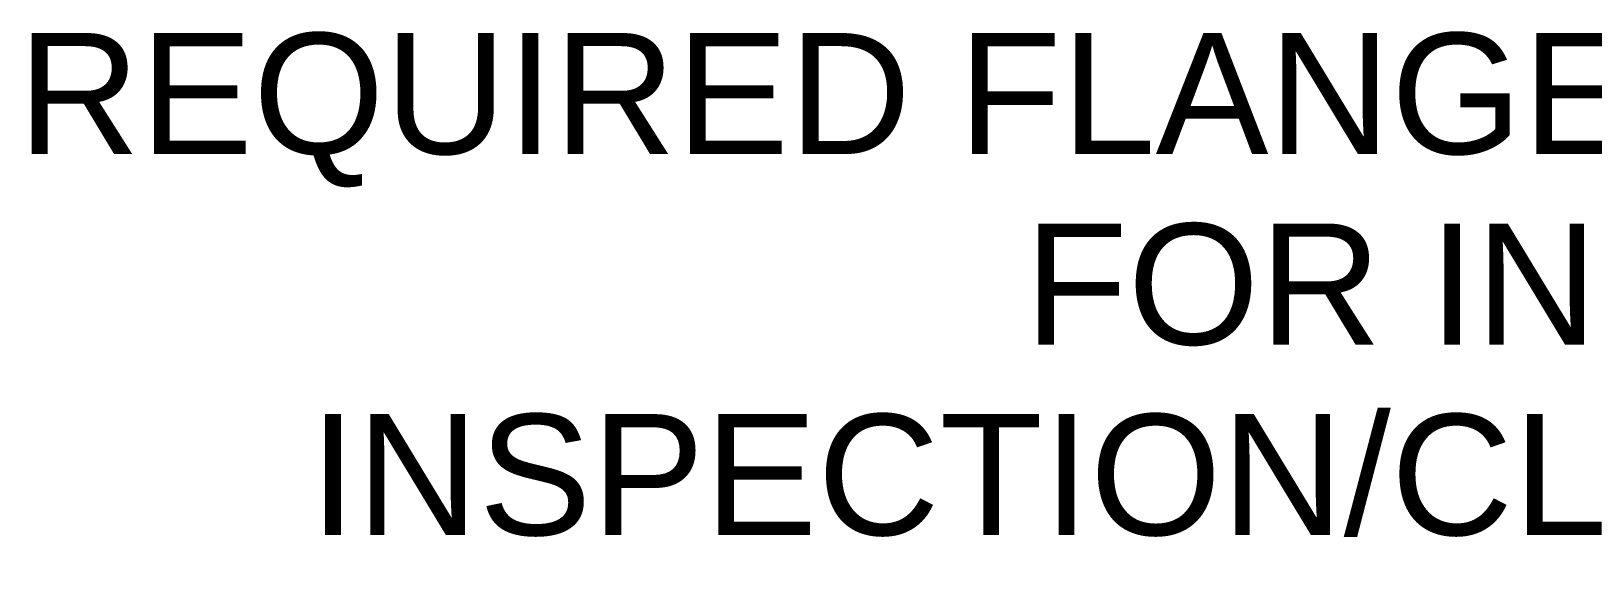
# Model space of a CAD drawing. Header units: inches. Extents: x 20 to 536, y 8 to 344.
# Drawn here: x 148.77 to 179.71, y 80.44 to 91.22 of the extents above; entities that cross this region are included whole.
import ezdxf

# ---------------------------------------------------------------- set-up
doc = ezdxf.new("R2010")
doc.units = ezdxf.units.IN
doc.header["$LTSCALE"] = 16
doc.header["$MEASUREMENT"] = 0
doc.layers.add('Symbol (ANSI)', color=7, linetype='Continuous', lineweight=25)
doc.styles.add('Standard D-E', font='arial.ttf')
doc.dimstyles.new('in [mm] D-E NeptuneBenson$7', dxfattribs={"dimscale": 16, "dimtxt": 0.15, "dimasz": 0.098425, "dimexe": 0.125, "dimexo": 0.063, "dimgap": 0.031496, "dimtad": 0, "dimtih": 1, "dimtoh": 1, "dimdec": 4, "dimrnd": 1e-08, "dimzin": 3, "dimdsep": 46, "dimlunit": 5, "dimtxsty": 'Standard D-E', "dimcen": 0.09, "dimdle": 0.393701, "dimclrd": 256, "dimclre": 256, "dimclrt": 256, "dimadec": 1, "dimazin": 1, "dimtfac": 1, "dimtofl": 0, "dimtmove": 0, "dimatfit": 3, "dimfxl": 1, "dimfrac": 1, "dimtolj": 1, "dimtzin": 4, "dimlwd": -1, "dimlwe": -1, "dimarcsym": 0})

msp = doc.modelspace()

# ---------------------------------------------------------------- texts
at = {"layer": 'Symbol (ANSI)', "insert": (192.84579, 91.18271), "char_height": 2.4000001, "width": 44.3524428, "attachment_point": 3, "line_spacing_factor": 0.944221, "style": 'Standard D-E'}
msp.add_mtext('\\fArial|b0|i0;REQUIRED FLANGE BREAK\\P\\fArial|b0|i0;FOR INFLUENT\\P\\fArial|b0|i0;INSPECTION/CLEANING', dxfattribs=at)

# ---------------------------------------------------------------- leaders
at = {"layer": 'Symbol (ANSI)', "annotation_type": 0, "has_hookline": 1, "hookline_direction": 1, "text_width": 44.07094}
msp.add_leader([(176.53516, 72.82005), (197.61883, 80.92568), (194.92453, 89.98271), (193.34972, 89.98271)], dimstyle='in [mm] D-E NeptuneBenson$7', override={"dimtad": 0}, dxfattribs=at)

doc.saveas('drawing.dxf')
